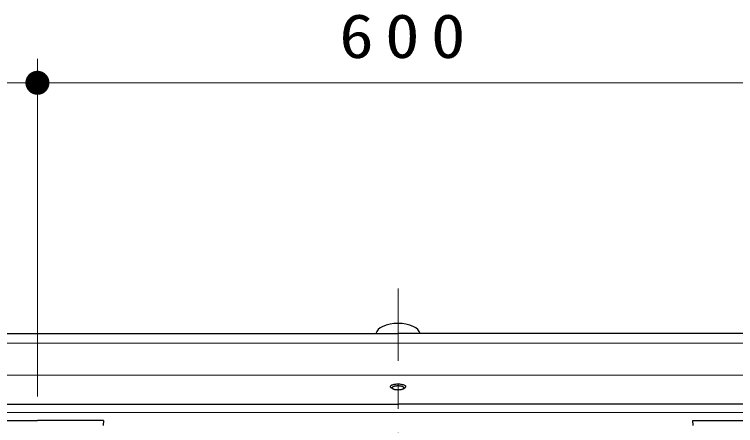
# Model space of a CAD drawing. Units: millimetres on the paper, scale 1:20. Extents: x -385 to 0, y 0 to 267.
# Drawn here: x -274.38 to -244.38, y 221.09 to 238.18 of the extents above; entities that cross this region are included whole.
import ezdxf

# ---------------------------------------------------------------- set-up
doc = ezdxf.new("R2010")
doc.units = ezdxf.units.MM
doc.linetypes.add('USER2', pattern=[6, 3, -1, 1, -1])
doc.layers.add('1_20', color=7, linetype='Continuous', lineweight=25)
doc.styles.add('ＭＳ ゴシック', font='')
doc.styles.get('ＭＳ ゴシック').set_extended_font_data('MS Gothic')

# ---------------------------------------------------------------- blocks, each defined once
blk = doc.blocks.new('filled_dot')
at = {"color": 0, "linetype": 'Continuous', "lineweight": -2, "const_width": 1.25}
blk.add_lwpolyline([(-0.625, 0, 1), (0.625, 0, 1)], format="xyb", close=True, dxfattribs=at)

msp = doc.modelspace()

# ---------------------------------------------------------------- linework, layer by layer
at = {"layer": '1_20', "lineweight": 13}
for p, q in [((-273.425, 222.299), (-273.425, 236.337)), ((-303.425, 235.337), (-273.425, 235.337)), ((-273.425, 235.337), (-243.425, 235.337))]:
    msp.add_line(p, q, dxfattribs=at)
at = {"layer": '1_20', "linetype": 'USER2', "lineweight": 13}
msp.add_line((-258.425, 226.787), (-258.425, 195.19), dxfattribs=at)
at = {"layer": '1_20', "color": 40}
for p, q in [((-303.175, 224.916), (-258.425, 224.916)), ((-213.675, 224.916), (-258.425, 224.916)), ((-303.175, 221.979), (-258.425, 221.979)), ((-213.675, 221.979), (-258.425, 221.979))]:
    msp.add_line(p, q, dxfattribs=at)
at = {"layer": '1_20', "color": 12, "lineweight": 13}
for p, q in [((-303.175, 224.512), (-258.425, 224.512)), ((-213.675, 224.512), (-258.425, 224.512)), ((-303.175, 223.184), (-258.425, 223.184)), ((-213.675, 223.184), (-258.425, 223.184)), ((-303.175, 221.633), (-258.425, 221.633)), ((-213.675, 221.633), (-258.425, 221.633))]:
    msp.add_line(p, q, dxfattribs=at)
at = {"layer": '1_20'}
for p, q in [((-258.643, 222.625), (-258.709, 222.661)), ((-258.206, 222.625), (-258.141, 222.661))]:
    msp.add_line(p, q, dxfattribs=at)
at = {"layer": '1_20', "color": 2}
for p, q in [((-276.175, 221.299), (-273.425, 221.299)), ((-270.675, 221.299), (-273.425, 221.299)), ((-270.675, 221.299), (-270.686, 221.094)), ((-246.175, 221.299), (-243.425, 221.299)), ((-246.175, 221.299), (-246.164, 221.094))]:
    msp.add_line(p, q, dxfattribs=at)
at = {"layer": '1_20'}
msp.add_lwpolyline([(-258.141, 222.661), (-258.123, 222.673), (-258.109, 222.685), (-258.102, 222.699), (-258.1, 222.712), (-258.104, 222.725), (-258.113, 222.738), (-258.128, 222.751), (-258.148, 222.762), (-258.173, 222.773), (-258.203, 222.783), (-258.236, 222.791), (-258.273, 222.798), (-258.312, 222.804), (-258.353, 222.808), (-258.396, 222.81), (-258.439, 222.81), (-258.482, 222.809), (-258.524, 222.805), (-258.564, 222.801), (-258.601, 222.794), (-258.636, 222.786), (-258.667, 222.777), (-258.693, 222.766), (-258.715, 222.755), (-258.732, 222.743), (-258.743, 222.73), (-258.749, 222.716), (-258.749, 222.703), (-258.743, 222.69), (-258.732, 222.677), (-258.722, 222.669), (-258.709, 222.661)], dxfattribs=at)
msp.add_lwpolyline([(-258.175, 222.662), (-258.176, 222.669), (-258.179, 222.676), (-258.183, 222.682), (-258.19, 222.689), (-258.198, 222.695), (-258.208, 222.701), (-258.22, 222.706), (-258.233, 222.712), (-258.248, 222.717), (-258.264, 222.721), (-258.281, 222.725), (-258.3, 222.729), (-258.319, 222.732), (-258.339, 222.735), (-258.36, 222.737), (-258.381, 222.738), (-258.403, 222.739), (-258.425, 222.739), (-258.447, 222.739), (-258.468, 222.738), (-258.489, 222.737), (-258.51, 222.735), (-258.53, 222.732), (-258.55, 222.729), (-258.568, 222.725), (-258.585, 222.721), (-258.602, 222.717), (-258.616, 222.712), (-258.63, 222.706), (-258.641, 222.701), (-258.651, 222.695), (-258.66, 222.689), (-258.666, 222.682), (-258.671, 222.676), (-258.674, 222.669), (-258.675, 222.662), (-258.674, 222.655), (-258.671, 222.649), (-258.666, 222.642), (-258.66, 222.636), (-258.651, 222.63), (-258.641, 222.624), (-258.63, 222.618), (-258.616, 222.613), (-258.602, 222.608), (-258.585, 222.603), (-258.568, 222.599), (-258.55, 222.595), (-258.53, 222.592), (-258.51, 222.59), (-258.489, 222.588), (-258.468, 222.586), (-258.447, 222.585), (-258.425, 222.585), (-258.403, 222.585), (-258.381, 222.586), (-258.36, 222.588), (-258.339, 222.59), (-258.319, 222.592), (-258.3, 222.595), (-258.281, 222.599), (-258.264, 222.603), (-258.248, 222.608), (-258.233, 222.613), (-258.22, 222.618), (-258.208, 222.624), (-258.198, 222.63), (-258.19, 222.636), (-258.183, 222.642), (-258.179, 222.649), (-258.176, 222.655)], close=True, dxfattribs=at)
at = {"layer": '1_20', "color": 4}
for centre, radius, start, end in [((-258.425, 223.681), 1.656, 66.7261, 113.2739), ((-258.882, 224.743), 0.5, 113.2739, 159.7583), ((-257.968, 224.743), 0.5, 20.2417, 66.7261)]:
    msp.add_arc(centre, radius, start, end, dxfattribs=at)

# ---------------------------------------------------------------- block references
at = {"layer": '1_20', "lineweight": 13, "xscale": 0.4, "yscale": 0.4, "rotation": 180}
msp.add_blockref('filled_dot', (-273.425, 235.337), dxfattribs=at)
at = {"layer": '1_20', "lineweight": 13, "xscale": 0.4, "yscale": 0.4}
msp.add_blockref('filled_dot', (-273.425, 235.337), dxfattribs=at)

# ---------------------------------------------------------------- texts
at = {"layer": '1_20', "insert": (-258.008, 236.337), "char_height": 1.833, "attachment_point": 8, "style": 'ＭＳ ゴシック'}
msp.add_mtext('\\T1.33;\\W1.15;600', dxfattribs=at)

doc.saveas('drawing.dxf')
